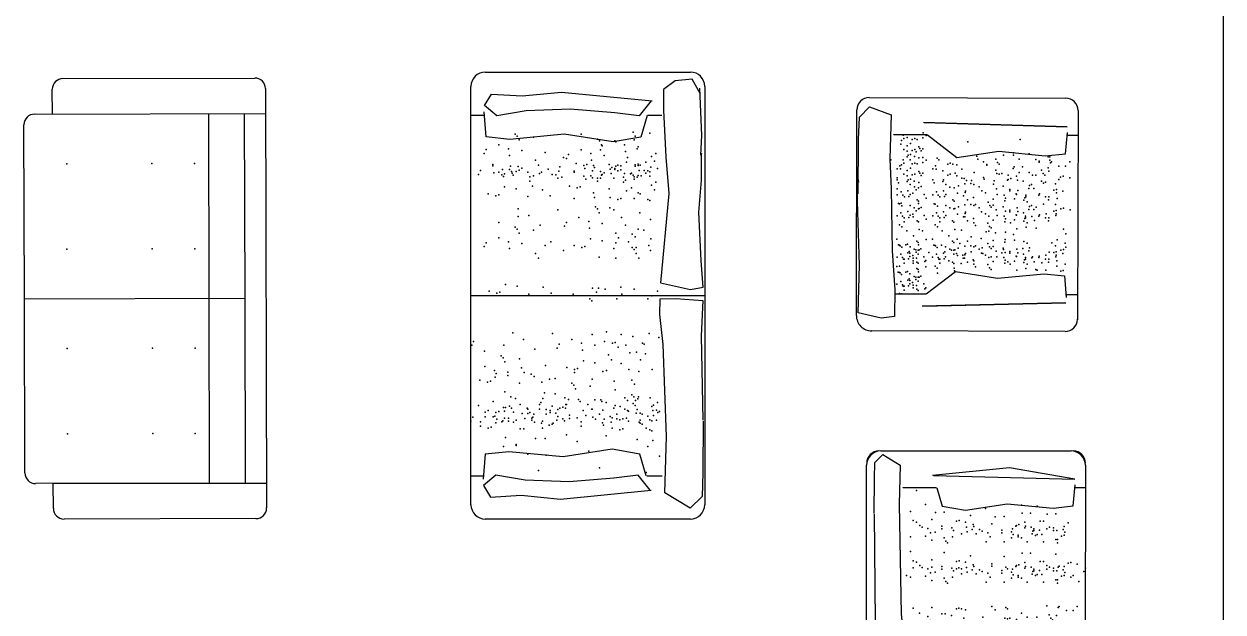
# Model space of a CAD drawing. Extents: x -42728 to 99010, y -18674 to 47645.
# Drawn here: x -660 to 3559, y 8653 to 10722 of the extents above; entities that cross this region are included whole.
import ezdxf

# ---------------------------------------------------------------- set-up
doc = ezdxf.new("R2010")
doc.units = 0
doc.header["$LTSCALE"] = 100
doc.header["$MEASUREMENT"] = 0
doc.layers.get('0').update_dxf_attribs({"linetype": 'CONTINUOUS'})

# ---------------------------------------------------------------- blocks, each defined once
blk = doc.blocks.new('A$C113432E7')
for p, q in [((51, 1572.5), (772.8, 1572.5)), ((0.6, 50.4), (0.6, 1522.1)), ((719.1, 1541.9), (678.6, 1511.2)), ((779.4, 1548.1), (719.1, 1541.9)), ((807, 1497.2), (779.4, 1548.1)), ((823.2, 1522.1), (823.2, 50.4)), ((678.6, 1511.2), (677.7, 1439)), ((812.8, 1349.8), (805.9, 1515.9)), ((677.7, 1439), (686.8, 1273.3)), ((0.6, 1421.3), (47.7, 1421.3)), ((622.3, 1421.3), (672, 1421.3)), ((809.7, 1280.8), (812.8, 1349.8)), ((686.8, 1273.3), (696.6, 1145.4)), ((811.5, 1287.1), (809.7, 1280.8)), ((812.1, 1192.2), (811.5, 1287.1)), ((802.6, 1080.1), (812.1, 1192.2)), ((696.6, 1145.4), (667.3, 830.7)), ((810.9, 909.1), (802.6, 1080.1)), ((817.3, 815.6), (810.9, 909.1)), ((667.3, 830.7), (772.7, 807.6)), ((772.7, 807.6), (817.3, 815.6)), ((0.6, 786.2), (823.2, 786.2)), ((51, 228.2), (43.7, 140.1)), ((134.4, 236.8), (51, 228.2)), ((325.6, 218.7), (134.4, 236.8)), ((498, 245.4), (325.6, 218.7)), ((594.5, 228.9), (498, 245.4)), ((617.4, 152.4), (594.5, 228.9)), ((44.2, 151.2), (0.6, 151.2)), ((88.6, 154.5), (44.9, 117.6)), ((191.9, 136.8), (88.6, 154.5)), ((345.7, 130.8), (191.9, 136.8)), ((502.9, 143.7), (345.7, 130.8)), ((588.9, 154.1), (502.9, 143.7)), ((631.4, 101.6), (588.9, 154.1)), ((672, 151.2), (619, 151.2)), ((672, 152.3), (672, 151.2)), ((44.9, 117.6), (69.9, 77.3)), ((315.8, 70.2), (634.9, 101.6)), ((69.9, 77.3), (177.1, 83.8)), ((177.1, 83.8), (315.8, 70.2)), ((772.8, 0), (51, 0))]:
    blk.add_line(p, q)
at = {"extrusion": (0, 0, -1)}
for p, q in [((48.4, 1455), (73.4, 1495.3)), ((73.4, 1495.3), (180.6, 1488.8)), ((180.6, 1488.8), (319.3, 1502.4)), ((319.3, 1502.4), (638.4, 1471)), ((92.1, 1418.1), (48.4, 1455)), ((195.4, 1435.8), (92.1, 1418.1)), ((349.2, 1441.8), (195.4, 1435.8)), ((506.4, 1428.8), (349.2, 1441.8)), ((634.9, 1471), (592.4, 1418.5)), ((54.5, 1344.4), (47.2, 1432.4)), ((592.4, 1418.5), (506.4, 1428.8)), ((620.9, 1420.2), (598, 1343.7)), ((329.1, 1353.9), (137.9, 1335.8)), ((501.5, 1327.2), (329.1, 1353.9)), ((137.9, 1335.8), (54.5, 1344.4)), ((598, 1343.7), (501.5, 1327.2)), ((665.2, 719.6), (666.8, 774.4)), ((666.8, 774.4), (721.5, 776.3)), ((721.5, 776.3), (816, 769.3)), ((816, 769.3), (811, 644.9)), ((677, 614.3), (665.2, 719.6)), ((811, 644.9), (816.4, 348)), ((688.2, 290.1), (677, 614.3)), ((817.5, 344.5), (816.7, 162.6)), ((682.4, 92.4), (688.2, 290.1)), ((816.7, 162.6), (813.5, 79.7)), ((772.3, 38.6), (682.4, 92.4)), ((813.5, 79.7), (772.3, 38.6))]:
    blk.add_line(p, q, dxfattribs=at)
for centre, start, end in [((51, 1522.1), 90, 180), ((772.8, 1522.1), 0, 90), ((51, 50.4), 180, 270), ((772.8, 50.4), 270, 0)]:
    blk.add_arc(centre, 50.4, start, end)
for p in [(156.4, 1354.1), (387.9, 1354.1), (571.7, 1360.8), (629.6, 1357.4), (98.5, 1316.7), (163.2, 1347.3), (170, 1333.7), (221.1, 1343.9), (445.7, 1337), (452.5, 1330.2), (459.4, 1316.6), (462.8, 1313.2), (507, 1330.2), (510.4, 1326.8), (541.1, 1316.6), (575.1, 1334.5), (578.5, 1347.2), (588.7, 1309.8), (47.5, 1286.1), (54.3, 1299.7), (132.6, 1303.1), (136, 1279.2), (180.2, 1296.2), (261.9, 1289.4), (326.6, 1272.4), (336.8, 1269), (343.6, 1282.6), (387.9, 1299.6), (421.9, 1286), (456, 1299.6), (469.6, 1279.2), (544.5, 1292.8), (551.3, 1272.3), (585.9, 1303), (636.4, 1275.7), (650.5, 1285.9), (33.9, 1226.2), (78.1, 1247.3), (78.1, 1243.2), (112.2, 1229.6), (136, 1230.2), (139.4, 1241.8), (142.8, 1223.4), (166.6, 1240.4), (170, 1227.5), (180.2, 1235), (227.9, 1262.2), (238.1, 1245.2), (272.1, 1231.5), (309.6, 1224.1), (313, 1239.8), (364.1, 1224.1), (370.9, 1251.3), (398.1, 1244.5), (401.5, 1232.9), (408.3, 1247.9), (425.3, 1262.2), (428.7, 1224.7), (432.1, 1244.5), (435.6, 1237), (486.6, 1247.2), (490, 1231.5), (496.8, 1237), (507, 1233.5), (507.1, 1233.6), (507.1, 1229.5), (510.4, 1241.1), (517.2, 1245.1), (517.2, 1224.7), (527.5, 1243.1), (527.5, 1228.1), (527.5, 1228.1), (547.9, 1255.3), (578.5, 1246.5), (578.5, 1241), (588.7, 1248.5), (588.7, 1244.4), (592.2, 1226.1), (596.1, 1245.1), (609.7, 1226.1), (616, 1255.3), (623.3, 1224.7), (633.5, 1237.6), (646.6, 1258.7), (656.8, 1233.6), (27.1, 1212.6), (81.5, 1218), (98.5, 1219.9), (108.8, 1211.1), (115.6, 1205.8), (119, 1214.6), (146.2, 1217.3), (149.6, 1209.8), (159.8, 1222.8), (200.7, 1220), (207.5, 1203.7), (207.5, 1188.7), (221.1, 1207.7), (241.5, 1215.9), (248.3, 1220), (285.8, 1212.5), (299.4, 1211.1), (306.2, 1198.9), (319.8, 1203), (364.1, 1220), (398.1, 1206.4), (404.9, 1195.5), (421.9, 1207), (428.8, 1200.2), (445.8, 1199.6), (445.8, 1188.7), (455.9, 1223.3), (456, 1198.9), (459.4, 1210.4), (462.8, 1212.5), (469.6, 1217.9), (493.4, 1215.9), (503.7, 1198.9), (537.7, 1202.9), (537.7, 1185.3), (541.1, 1215.9), (544.5, 1192.1), (561.5, 1214.5), (564.9, 1216.6), (564.9, 1216.5), (571.7, 1209.7), (575.1, 1203.6), (575.1, 1195.5), (585.9, 1202.3), (588.8, 1209.1), (599, 1207), (616, 1217.2), (629.6, 1221.3), (629.6, 1206.3), (650.6, 1185.2), (61.1, 1144.5), (98.6, 1141.1), (119, 1168.3), (159.9, 1161.5), (217.7, 1171.7), (251.8, 1158.1), (347.1, 1171.7), (374.3, 1164.9), (384.5, 1168.3), (432.2, 1147.8), (486.6, 1161.4), (547.9, 1154.6), (564.9, 1164.8), (588.8, 1147.8), (596.1, 1144.4), (636.4, 1175), (646.6, 1158), (88.4, 1137.7), (200.7, 1134.3), (279, 1137.6), (364.1, 1127.4), (435.6, 1130.8), (438.6, 1098.3), (490.1, 1130.8), (517.3, 1124), (527.5, 1127.4), (575.2, 1127.4), (623.4, 1124), (629.6, 1120.6), (166.3, 1091.5), (166.3, 1064.3), (203.7, 1067.7), (305.8, 1088.1), (380.7, 1060.8), (445.4, 1091.5), (452.2, 1077.8), (489.7, 1094.9), (503.3, 1088), (530.5, 1060.8), (595.2, 1077.8), (98.2, 1043.9), (156.1, 1026.8), (162.9, 1020), (220.8, 1016.6), (244.6, 1033.6), (329.7, 1030.2), (336.5, 1043.8), (414.8, 1047.2), (418.2, 1023.4), (462.4, 1040.4), (544.1, 1033.6), (588.9, 1019.9), (608.8, 1016.5), (632.6, 1054), (54, 972.4), (98.2, 989.4), (132.3, 975.8), (169.7, 1006.4), (282, 975.7), (421.6, 985.9), (462.5, 979.1), (510.1, 1006.3), (510.1, 972.3), (520.3, 989.3), (554.4, 975.7), (568, 1002.9), (578.2, 992.7), (633.6, 985.7), (47.2, 958.8), (135.7, 951.9), (179.9, 969), (227.6, 934.9), (261.6, 962.1), (326.3, 945.1), (363.7, 962.1), (391, 955.3), (401.2, 958.7), (503.3, 951.9), (568, 955.3), (574.8, 948.5), (581.6, 955.3), (581.6, 934.8), (626.4, 962.1), (632.7, 945), (237.8, 917.9), (452.2, 921.3), (510.1, 917.8), (591.8, 917.8), (64.6, 802), (122.4, 825.8), (163.3, 819), (255.2, 815.6), (428.8, 812.1), (449.2, 812.1), (473.1, 808.7), (527.5, 815.5), (575.2, 808.7), (656.9, 801.9), (91.8, 795.2), (102, 798.6), (204.2, 791.8), (282.4, 795.2), (360.7, 791.7), (418.6, 774.7), (425.4, 767.9), (442.4, 798.5), (513.9, 774.7), (531, 791.7), (622.9, 774.7), (637, 784.9), (147.6, 655.8), (287.1, 652.4), (426.7, 649), (477.8, 659.2), (528.8, 648.9), (569.7, 642.1), (627.5, 652.3), (661.6, 638.7), (3.3, 611.4), (10.1, 625), (48.8, 591.2), (116.9, 611.6), (185, 632), (225.9, 597.9), (304.2, 601.3), (311, 614.9), (355.2, 632), (389.3, 618.3), (392.7, 594.5), (436.9, 611.5), (471, 625.1), (498.2, 618.3), (508.4, 621.7), (518.6, 604.7), (545.8, 611.5), (604.3, 618.3), (610.5, 614.9), (106.7, 574.1), (113.5, 567.3), (120.3, 553.7), (171.4, 563.9), (396.1, 557.1), (436.9, 550.2), (484.6, 577.5), (494.8, 560.4), (559.5, 584.3), (583.3, 587.7), (596.9, 560.4), (614.5, 580.8), (48.9, 536.7), (82.9, 523.1), (89.7, 512.2), (130.6, 516.3), (178.2, 532.6), (188.4, 515.6), (212.3, 509.4), (263.3, 540.1), (338.2, 533.2), (365.4, 526.4), (365.5, 515.6), (375.7, 529.8), (464.2, 518.9), (477.8, 523), (528.8, 546.8), (556.1, 526.4), (590.7, 518.9), (637.8, 526.4), (31.9, 488.4), (59.1, 481.6), (69.3, 485), (86.3, 499.2), (130.6, 505.4), (171.4, 478.1), (222.5, 502), (249.7, 481.5), (276.9, 492.4), (297.4, 495.1), (355.3, 478.1), (362.1, 471.3), (419.9, 467.9), (426.7, 492.4), (505, 484.9), (566.3, 488.9), (576.5, 474.7), (120.4, 447.5), (140.8, 429.8), (157.8, 423.7), (253.1, 423.7), (259.9, 444.1), (297.4, 440.7), (331.4, 427.1), (368.9, 457.7), (508.4, 454.3), (542.5, 427), (566.3, 437.2), (573.1, 430.4), (587.3, 422.9), (590.2, 429.7), (631, 427), (27.2, 399.4), (61.3, 381.7), (78.3, 413.9), (115.7, 392.6), (119.1, 379.9), (122.5, 392.6), (136.1, 396.9), (143, 390.1), (173.6, 402.8), (198.7, 389.6), (200.8, 386.7), (241.7, 402.8), (241.7, 386.7), (246.3, 410), (265.5, 385.7), (279.1, 381.7), (285.9, 396.9), (306.4, 385.7), (313.2, 390.1), (323.4, 393.5), (333.6, 390), (334.8, 403.2), (337, 402.7), (343.8, 420.7), (379.1, 420.2), (384.6, 413.9), (394.9, 381.6), (411.9, 402.7), (425.5, 386.6), (426.8, 386.2), (437, 419.6), (457.4, 419.6), (460.8, 413.4), (464.2, 382.8), (476.6, 410.4), (503.8, 390), (508.5, 399.8), (525.5, 396.4), (542.5, 386.2), (551.4, 417.2), (551.5, 381.6), (554.9, 379.8), (571.9, 406.1), (578.7, 399.3), (579.9, 416.8), (585.5, 385.7), (585.5, 385.7), (636.6, 395.9), (640.5, 382.2), (643.4, 400.2), (653.6, 383.2), (657.5, 410.4), (0, 344.9), (6.8, 358.5), (34, 342.4), (51, 359.5), (51.1, 375.6), (78.3, 359.5), (85.1, 361.9), (88.5, 374.9), (88.5, 338.1), (91.9, 351.1), (98.7, 378.3), (108.9, 342.4), (112.3, 345.8), (119.1, 355.1), (132.8, 355.1), (132.8, 344.2), (149.8, 376.5), (149.8, 340.8), (160, 348.3), (180.4, 371.5), (190.6, 354.4), (200.8, 371.5), (207.6, 375.5), (214.5, 355.1), (214.5, 348.3), (217.9, 358.5), (221.3, 368.7), (224.7, 340.8), (251.9, 344.9), (265.5, 369.6), (279.1, 374.9), (299.6, 372.1), (303, 348.3), (306.4, 361.2), (323.4, 352.6), (330.2, 345.8), (347.2, 365.3), (347.2, 354.4), (374.4, 356), (388.1, 342.4), (405.1, 364.6), (428.9, 358.5), (439.1, 351), (452.7, 368.7), (463, 338), (469.8, 351.7), (490.2, 361.2), (493.6, 341.4), (497, 356), (514, 368.7), (514, 352.6), (514, 352.6), (524.2, 349.2), (534.4, 352.6), (548.1, 355), (554.9, 344.2), (582.1, 373), (592.9, 341.4), (595.7, 373), (595.7, 348.2), (603.1, 369.6), (623, 361.8), (630.3, 349.1), (636.6, 345.7), (643.4, 364.6), (653.6, 347.6), (657.6, 374.8), (663.8, 378.2), (34.1, 327.2), (61.3, 320.4), (71.5, 323.8), (173.6, 317), (187.2, 317), (248.5, 337.4), (251.9, 320.4), (275.7, 330.6), (286, 334), (289.4, 337.4), (337, 296.5), (388.1, 327.2), (466.4, 330.6), (497, 320.3), (524.3, 313.5), (534.5, 316.9), (595.7, 337.4), (603.1, 333.9), (616.7, 320.3), (630.3, 313.5), (636.6, 310.1), (115.7, 255), (122.6, 286.4), (160, 262.5), (160, 258.4), (228.1, 283), (262.1, 282.9), (374.5, 272.7), (476.6, 293.1), (585.5, 279.5), (623, 255.6), (640.6, 276.1), (200.9, 228.5), (265.6, 225.1), (415.3, 238.7), (663.8, 221.6), (238.3, 170.6), (452.8, 180.8), (616.7, 163.7)]:
    blk.add_point(p)
blk = doc.blocks.new('A$C644644E4')
for p, q in [((137.1, 1550, 593.4), (812.1, 1551.7, 593.4)), ((99.9, 1424.9, 593.4), (99.7, 1512.4, 593.4)), ((849.7, 1514.3, 593.4), (853.4, 39.3, 593.4)), ((37.4, 1424.7, 593.4), (849.9, 1426.8, 593.4)), ((651.6, 776.3, 593.4), (649.9, 1426.3, 593.4)), ((774.9, 1426.6, 593.4), (776.6, 776.6, 593.4)), ((1.6, 774.6, 593.4), (0, 1387.1, 593.4)), ((1.6, 774.6, 593.4), (776.6, 776.6, 593.4)), ((3.1, 162.1, 593.4), (1.6, 774.6, 593.4)), ((653.2, 126.3, 593.4), (651.6, 776.3, 593.4)), ((776.6, 776.6, 593.4), (778.2, 126.6, 593.4)), ((853.2, 126.8, 593.4), (40.7, 124.7, 593.4)), ((103.2, 124.9, 593.4), (853.2, 126.8, 593.4)), ((853.2, 126.8, 593.4), (853.4, 39.3, 593.4)), ((103.4, 37.4, 593.4), (103.2, 124.9, 593.4)), ((816, 1.7, 593.4), (141, 0, 593.4))]:
    blk.add_line(p, q)
for centre, start, end in [((137.2, 1512.5, 593.4), 90.146, 180.146), ((812.2, 1514.2, 593.4), 0.146, 90.146), ((37.5, 1387.2, 593.4), 90.146, 180.146), ((40.6, 162.2, 593.4), 180.146, 270.146), ((140.9, 37.5, 593.4), 180.146, 270.146), ((815.9, 39.2, 593.4), 270.146, 0.146)]:
    blk.add_arc(centre, 37.5, start, end)
for p in [(150.3, 1250, 593.4), (450.3, 1250.8, 593.4), (600.3, 1251.2, 593.4), (151.1, 950, 593.4), (451.1, 950.8, 593.4), (601.1, 951.2, 593.4), (152, 600, 593.4), (452, 600.8, 593.4), (602, 601.2, 593.4), (152.8, 300, 593.4), (452.8, 300.8, 593.4), (602.8, 301.2, 593.4)]:
    blk.add_point(p)
blk = doc.blocks.new('A$C09563A03')
for p, q in [((30.1, 1977.7), (58.1, 2005.6)), ((50.8, 2018.4), (720.3, 2018.4)), ((58.1, 2005.6), (119.2, 1969.1)), ((0, 50), (0.8, 1968.4)), ((28, 1921.5), (30.1, 1977.7)), ((119.2, 1969.1), (115.2, 1831.6)), ((770.3, 1968.4), (769.5, 50)), ((27.4, 1798), (28, 1921.5)), ((129.5, 1890.2), (246.2, 1890.2)), ((129.5, 1889.2), (129.5, 1890.2)), ((733.8, 1890.1), (770.8, 1890.1)), ((115.2, 1831.6), (122.5, 1444.2)), ((31.6, 1417.9), (28.2, 1795.7)), ((122.5, 1444.2), (130.5, 1365.7)), ((28.2, 1331.9), (31.6, 1417.9)), ((27.4, 1338.8), (55.3, 1366.7)), ((55.3, 1366.7), (116.4, 1330.2)), ((130.5, 1365.7), (92.3, 1327.2)), ((26.2, 1309.2), (0.4, 1309.2)), ((25.2, 1282.6), (27.4, 1338.8)), ((92.3, 1327.2), (28.2, 1331.9)), ((116.4, 1330.2), (112.4, 1192.8)), ((769.9, 1309.2), (115.8, 1309.2)), ((24.7, 1159.2), (25.2, 1282.6)), ((112.4, 1192.8), (119.7, 805.4)), ((28.8, 779), (25.4, 1156.8)), ((119.7, 805.4), (127.7, 726.8)), ((25.4, 693), (28.8, 779)), ((24.5, 695.1), (52.5, 723.1)), ((52.5, 723.1), (113.6, 686.6)), ((127.7, 726.8), (89.5, 688.3)), ((26, 709.2), (0.4, 709.2)), ((22.4, 638.9), (24.5, 695.1)), ((89.5, 688.3), (25.4, 693)), ((113.6, 686.6), (109.6, 549.1)), ((769.9, 709.2), (110.3, 709.2)), ((21.8, 515.5), (22.4, 638.9)), ((109.6, 549.1), (116.9, 161.7)), ((26, 135.4), (22.6, 513.1)), ((242.8, 129.2), (262.2, 194)), ((262.2, 194), (344.1, 208.1)), ((344.1, 208.1), (490.4, 185.4)), ((490.4, 185.4), (652.6, 200.8)), ((652.6, 200.8), (723.3, 193.4)), ((723.3, 193.4), (729.4, 118.8)), ((22.6, 49.4), (26, 135.4)), ((116.9, 161.7), (124.9, 83.2)), ((241.6, 128.3), (127.8, 128.3)), ((769, 128.2), (729.1, 128.2)), ((498.7, 59.4), (228, 86.1)), ((231, 86.1), (728.5, 99.6)), ((728.5, 99.6), (498.7, 59.4)), ((86.7, 44.7), (22.6, 49.4)), ((124.9, 83.2), (86.7, 44.7)), ((719.5, 0), (50, 0))]:
    blk.add_line(p, q)
at = {"extrusion": (0, 0, -1)}
for p, q in [((503.4, 1958.9), (232.7, 1932.2)), ((733.2, 1918.7), (503.4, 1958.9)), ((235.7, 1932.2), (733.2, 1918.7)), ((728, 1824.9), (734.2, 1899.5)), ((247.5, 1889.1), (267, 1824.3)), ((267, 1824.3), (348.8, 1810.3)), ((348.8, 1810.3), (495.1, 1832.9)), ((495.1, 1832.9), (657.3, 1817.5)), ((657.3, 1817.5), (728, 1824.9))]:
    blk.add_line(p, q, dxfattribs=at)
for centre, radius, start, end in [((50.8, 1968.4), 50, 89.9992, 179.9766), ((44, 1975.7), 42.8, 89.9992, 179.9992), ((720.3, 1968.4), 50, 359.9766, 89.9992), ((728, 1975.6), 42.8, 359.9992, 89.9992), ((50, 50), 50, 179.9766, 269.9992), ((719.5, 50), 50, 269.9992, 359.9766)]:
    blk.add_arc(centre, radius, start, end)
for p in [(176.4, 1879.5), (208.2, 1830.4), (419, 1816), (546, 1827.5), (600.9, 1824.6), (155.7, 1805.9), (164.4, 1774.1), (230.8, 1777), (242.8, 1801.6), (274.1, 1803), (326, 1774.1), (366.5, 1791.4), (453.6, 1787.1), (484.9, 1788.5), (548.4, 1800), (577.3, 1800), (635.5, 1795.7), (666.8, 1797.1), (175.9, 1768.3), (187.5, 1756.8), (196.1, 1750.4), (216.3, 1745.2), (225, 1730.8), (242.3, 1733.1), (265.4, 1753.9), (265.4, 1744.7), (300.1, 1748.1), (305.9, 1738.9), (317.4, 1771.2), (349.2, 1768.3), (352, 1750.4), (354.9, 1733.6), (372.3, 1741.7), (375.1, 1759.6), (378, 1753.3), (398.2, 1742.3), (406.9, 1736), (427.1, 1730.7), (441.5, 1762.5), (476.2, 1739.4), (476.2, 1730.2), (510.9, 1733.6), (513.7, 1744.6), (525.3, 1753.8), (528.2, 1756.7), (536.8, 1759.6), (557, 1768.3), (557.1, 1747.5), (559.9, 1753.8), (580.1, 1750.9), (585.9, 1735.9), (588.8, 1744.6), (588.8, 1738.8), (609, 1739.4), (611.9, 1771.1), (623.5, 1771.1), (635, 1744.6), (643.7, 1750.9), (658.1, 1748), (658.1, 1738.8), (669.7, 1738.8), (692.8, 1742.2), (695.7, 1753.2), (698.5, 1733), (710.1, 1765.3), (155.7, 1715.8), (207.7, 1719.2), (230.8, 1704.2), (274.1, 1712.9), (274.1, 1712.9), (279.9, 1701.3), (285.6, 1695.6), (303, 1716.3), (334.7, 1727.3), (386.7, 1727.3), (421.4, 1698.4), (435.8, 1716.3), (484.9, 1698.4), (510.9, 1712.8), (516.6, 1724.4), (534, 1722.1), (534, 1716.3), (545.5, 1712.8), (565.7, 1698.4), (583, 1727.3), (594.6, 1721.5), (600.4, 1724.9), (617.7, 1724.9), (623.5, 1698.4), (666.8, 1707), (672.6, 1707), (672.6, 1695.5), (687, 1719.1), (695.7, 1722), (155.7, 1664.3), (274.1, 1661.3), (366.5, 1649.8), (484.9, 1646.9), (548.4, 1658.4), (577.3, 1658.4), (666.8, 1655.5), (164, 1607.1), (164.4, 1632.5), (175.9, 1626.7), (187.5, 1615.2), (196.1, 1608.8), (216.3, 1603.6), (230.5, 1610), (230.8, 1635.4), (265.4, 1612.3), (265.4, 1603), (300.1, 1606.5), (317.1, 1604.2), (317.4, 1629.6), (325.7, 1607.1), (326, 1632.5), (334.4, 1604.2), (334.4, 1604.2), (349.2, 1626.7), (352, 1608.8), (375.1, 1618), (378, 1611.7), (441.2, 1612.8), (441.5, 1620.9), (490.3, 1609.9), (496.1, 1604.1), (513.7, 1603), (525.3, 1612.2), (528.2, 1615.1), (536.8, 1618), (557, 1626.6), (557.1, 1605.9), (559.9, 1612.2), (580.1, 1609.3), (588.8, 1603), (611.9, 1629.5), (623.5, 1629.5), (634.7, 1615.7), (635, 1603), (643.7, 1609.3), (658.1, 1606.4), (675.1, 1609.9), (678, 1612.8), (695.7, 1611.6), (710.1, 1623.7), (718.7, 1626.6), (741.8, 1620.8), (770.7, 1605.8), (141.3, 1580.5), (155.7, 1574.2), (207.7, 1577.6), (225, 1589.2), (230.8, 1562.6), (242.3, 1591.5), (274.1, 1571.3), (274.1, 1571.3), (303, 1574.7), (305.9, 1597.3), (334.7, 1585.7), (354.9, 1592), (372.3, 1600.1), (386.7, 1585.7), (398.2, 1600.7), (406.9, 1594.3), (427.1, 1589.1), (435.8, 1574.7), (476.2, 1597.8), (476.2, 1588.6), (510.9, 1592), (510.9, 1571.2), (516.6, 1582.8), (534, 1580.4), (534, 1574.7), (545.5, 1571.2), (583, 1585.6), (585.9, 1594.3), (588.8, 1597.2), (594.6, 1579.9), (600.4, 1583.3), (609, 1597.8), (617.7, 1583.3), (658.1, 1597.2), (666.8, 1565.4), (669.7, 1597.2), (672.6, 1565.4), (687, 1577.5), (692.8, 1600.6), (695.7, 1580.4), (698.5, 1591.4), (718.8, 1574.6), (727.4, 1579.8), (765, 1594.3), (279.9, 1559.7), (285.6, 1553.9), (421.4, 1556.8), (484.9, 1556.8), (565.7, 1556.8), (623.5, 1556.8), (672.6, 1553.9), (747.6, 1559.6), (164, 1465.5), (187.1, 1448.1), (216, 1436.6), (230.5, 1468.3), (265.1, 1445.2), (276.7, 1445.2), (299.8, 1439.5), (317.1, 1462.6), (325.7, 1465.4), (334.4, 1462.5), (334.4, 1462.5), (348.8, 1459.7), (441.2, 1471.2), (452.8, 1459.6), (490.3, 1468.3), (496.1, 1462.5), (545.2, 1448.1), (634.7, 1474), (643.4, 1442.3), (669.3, 1439.4), (675.1, 1468.3), (678, 1471.1), (704, 1456.7), (727.1, 1456.7), (741.5, 1471.1), (140.9, 1413.5), (200.5, 1402.9), (224.7, 1422.1), (269.8, 1397.1), (302.6, 1407.7), (343.1, 1430.8), (366.2, 1413.5), (376.6, 1394.2), (382.4, 1405.7), (399.7, 1405.7), (409.5, 1433.7), (444.1, 1410.6), (478.8, 1404.8), (487.4, 1430.8), (496.1, 1427.9), (504.8, 1430.8), (527.9, 1425), (565.4, 1433.6), (600, 1433.6), (649.1, 1430.7), (651, 1397), (654.9, 1424.9), (704, 1410.5), (235.2, 1356.7), (278.5, 1365.3), (284.3, 1353.8), (310.2, 1391.3), (310.2, 1356.7), (324.7, 1382.6), (339.1, 1379.7), (379.5, 1368.2), (408.4, 1391.3), (448.8, 1362.4), (486.4, 1376.8), (489.3, 1356.6), (555.7, 1359.5), (561.4, 1371), (601.9, 1388.4), (636.5, 1359.5), (281.4, 1316.2), (290, 1348), (339.1, 1333.6), (414.2, 1322), (457.5, 1330.6), (463.3, 1319.1), (469.1, 1313.3), (518.1, 1345.1), (549.9, 1342.2), (558.6, 1310.4), (625, 1313.3), (668.3, 1339.3), (720.3, 1310.4), (197.6, 1278.7), (342, 1307.6), (376.7, 1278.7), (460.4, 1281.6), (518.1, 1298.9), (581.7, 1293.1), (610.6, 1281.5), (619.2, 1267.1), (659.6, 1290.2), (694.3, 1284.4), (711.6, 1307.5), (743.4, 1304.6), (229.4, 1229.6), (290, 1261.4), (298.7, 1229.6), (365.1, 1232.5), (408.4, 1258.5), (451.8, 1226.7), (460.4, 1229.6), (483.5, 1223.8), (535.5, 1258.4), (590.3, 1244), (659.6, 1238.2), (697.2, 1252.6), (700.1, 1232.4), (177.5, 1183.4), (264.1, 1200.7), (321.8, 1212.3), (350.7, 1200.7), (359.4, 1186.3), (399.8, 1209.4), (434.4, 1203.6), (547, 1218), (625, 1197.8), (668.3, 1206.4), (674.1, 1194.9), (679.9, 1189.1), (728.9, 1220.9), (186.1, 1151.7), (252.5, 1154.5), (275.6, 1177.6), (295.8, 1180.5), (307.4, 1157.4), (330.5, 1163.2), (339.2, 1148.8), (347.8, 1151.6), (370.9, 1145.9), (399.8, 1157.4), (437.3, 1171.8), (440.2, 1151.6), (469.1, 1140.1), (506.6, 1154.5), (512.4, 1166), (578.8, 1168.9), (613.5, 1140), (671.2, 1157.4), (729, 1174.7), (761.8, 1146), (767.6, 1157.5), (209.2, 1134.3), (238.1, 1122.8), (287.2, 1131.4), (321.8, 1125.7), (365.1, 1117), (408.5, 1125.6), (526.8, 1122.7), (645.2, 1119.8), (242.1, 1019), (334.5, 1019), (409.5, 1024.8), (415.3, 1019), (158.3, 1010.4), (213.2, 995.9), (282.5, 990.1), (320, 1004.6), (322.9, 984.4), (369.1, 990.1), (389.3, 987.2), (395.1, 998.8), (406.7, 987.2), (464.4, 1004.5), (530.8, 1001.6), (553.9, 984.3), (597.2, 1004.5), (631.9, 981.4), (666.5, 975.6), (683.8, 998.7), (692.5, 1001.6), (715.6, 995.8), (268.4, 897.6), (337.7, 897.6), (386.8, 894.7), (568.7, 897.5), (167.3, 860.1), (233.7, 874.5), (277.1, 883.2), (277.1, 865.8), (282.8, 871.6), (288.6, 865.8), (300.2, 848.5), (337.7, 851.4), (343.5, 868.7), (378.1, 845.6), (430.1, 862.9), (438.8, 865.8), (461.9, 860), (493.6, 874.5), (531.2, 848.5), (548.5, 860), (577.4, 883.1), (617.8, 854.2), (655.3, 868.6), (658.2, 848.4), (724.6, 851.3), (730.4, 862.9), (161.2, 840), (199.1, 811), (254, 813.9), (280, 834.1), (288.6, 825.4), (329, 836.9), (337.7, 822.5), (412.8, 839.8), (415.7, 808.1), (490.7, 802.3), (583.1, 813.8), (626.4, 822.5), (632.2, 810.9), (638, 805.1), (687.1, 836.9), (233.8, 782.1), (265.5, 761.9), (308.8, 799.4), (320.4, 776.3), (378.1, 793.6), (386.8, 761.9), (418.6, 787.8), (447.4, 776.3), (485, 790.7), (562.9, 799.4), (597.6, 770.5), (629.3, 773.4), (687.1, 790.7), (169.9, 722.8), (236.3, 725.6), (282.5, 719.8), (322.9, 719.8), (331.6, 722.7), (343.5, 753.2), (355, 747.4), (392.6, 750.3), (398.4, 744.5), (461.5, 719.8), (511, 753.2), (629.3, 750.3), (193, 705.4), (221.9, 693.9), (230.6, 679.4), (271, 702.5), (291.2, 688.1), (305.6, 696.7), (354.7, 716.9), (357.6, 691), (400.9, 716.9), (403.8, 702.5), (444.2, 685.2), (452.9, 688), (476, 682.3), (533.7, 711.1), (556.8, 693.8), (585.7, 682.2), (600.1, 714), (634.8, 690.9), (669.4, 685.1), (686.8, 708.2), (695.4, 711.1), (718.5, 705.3), (146.8, 670.8), (181.5, 636.1), (201.7, 656.3), (268.1, 636.1), (271, 650.5), (282.5, 662.1), (308.5, 665), (311.4, 644.8), (314.3, 670.8), (340.3, 633.2), (343.2, 659.2), (351.8, 644.8), (377.8, 647.6), (383.6, 659.2), (392.3, 667.8), (426.9, 662.1), (510.6, 659.2), (528, 647.6), (565.5, 644.7), (594.4, 667.8), (634.8, 638.9), (672.3, 653.4), (675.2, 633.1), (741.6, 636), (747.4, 647.6), (236.3, 610.1), (279.7, 618.8), (285.4, 607.2), (291.2, 601.5), (314.3, 613), (323, 621.7), (392.3, 615.9), (429.8, 630.3), (432.7, 610.1), (461.6, 598.5), (499.1, 613), (504.9, 624.5), (559.7, 598.5), (600.2, 598.5), (643.5, 607.2), (649.2, 595.6), (704.1, 621.6), (169.9, 551.8), (213.2, 587), (236.4, 554.7), (247.9, 558.2), (262.3, 566.8), (282.5, 569.7), (294.1, 560.5), (323, 548.9), (323, 548.9), (331.6, 551.8), (340.3, 587), (349, 584.1), (357.6, 575.5), (372.1, 557.6), (380.7, 563.9), (400.9, 584.1), (406.7, 572.6), (406.7, 551.8), (412.5, 566.8), (461.6, 552.3), (507.8, 552.3), (516.4, 563.3), (582.8, 566.2), (594.4, 569.6), (626.2, 549.4), (646.4, 558.1), (655, 589.8), (669.5, 560.4), (678.1, 563.3), (701.2, 557.5), (704.1, 575.4), (161.3, 540.8), (193, 534.5), (221.9, 522.9), (230.6, 508.5), (247.9, 525.8), (271, 535.1), (271, 531.6), (279.7, 537.9), (302.8, 511.4), (305.7, 525.8), (331.6, 534.5), (337.4, 537.9), (354.7, 546), (403.8, 535), (409.6, 520), (424, 532.1), (432.7, 535), (455.8, 529.2), (484.7, 514.2), (493.3, 511.3), (539.5, 546), (568.4, 534.4), (577.1, 520), (617.5, 543.1), (652.2, 537.3), (146.9, 499.9), (201.7, 485.4), (271, 479.6), (308.6, 494.1), (311.4, 473.8), (372.1, 505.6), (377.9, 476.7), (380.7, 473.8), (383.6, 488.3), (412.5, 499.8), (441.4, 488.3), (478.9, 502.7), (548.2, 496.9), (617.5, 491.1), (655, 505.5), (657.9, 485.3), (686.8, 473.8), (724.3, 488.2), (730.1, 499.8), (155.7, 434.6), (274.1, 431.7), (548.4, 428.7), (577.3, 428.7), (666.8, 425.8), (366.5, 420.1), (484.9, 417.2), (582, 253.7), (164, 235.8), (230.5, 238.7), (235.5, 242.3), (278.8, 250.9), (284.6, 239.4), (290.4, 233.6), (317.1, 232.9), (325.7, 235.8), (334.4, 232.9), (334.4, 232.9), (339.5, 219.1), (382.8, 227.8), (440.5, 245.1), (441.2, 241.5), (490.3, 238.6), (496.1, 232.8), (628.2, 213.3), (631.1, 250.8), (634.7, 244.4), (636.9, 245.1), (675.1, 238.6), (678, 241.5), (686, 230.6), (281.7, 201.8)]:
    blk.add_point(p)
blk = doc.blocks.new('A$C163A43CA')
for p, q in [((45.6, 823), (736.8, 820.9)), ((0, 56.3), (2.2, 780)), ((10.5, 754.6), (45.9, 791)), ((45.9, 791), (122.9, 762.6)), ((122.9, 762.6), (117.5, 607.7)), ((779.8, 777.6), (777.6, 41.2)), ((7.5, 675.5), (10.5, 754.6)), ((741.7, 720.1), (236, 735.3)), ((239, 735.3), (741.7, 720.1)), ((6.2, 484.7), (7.5, 675.5)), ((131.6, 693.2), (249.5, 692.8)), ((131.6, 692.2), (131.6, 693.2)), ((742.2, 691.3), (779.6, 691.2)), ((117.5, 607.7), (122.9, 501.7)), ((4.3, 458.7), (2.6, 553.3)), ((2.6, 553.3), (7.3, 524.9)), ((122.9, 501.7), (126, 283.4)), ((11, 234), (4.3, 458.7)), ((126, 283.4), (135.7, 146.2)), ((6.2, 66.1), (11, 234)), ((246.1, 132), (348.7, 211.4)), ((348.7, 211.4), (496.4, 188.1)), ((496.4, 188.1), (660.4, 203.1)), ((660.4, 203.1), (731.8, 195.5)), ((731.8, 195.5), (737.8, 120)), ((135.7, 146.2), (134.1, 53)), ((244.9, 131.1), (136.8, 131.5)), ((777.8, 129.5), (737.4, 129.6)), ((87.1, 46.4), (6.2, 66.1)), ((134.1, 53), (87.1, 46.4)), ((734.2, 0), (53.8, 2.1))]:
    blk.add_line(p, q)
at = {"extrusion": (0, 0, -1)}
for p, q in [((250.8, 691.8), (352.9, 611.7)), ((736.2, 625.3), (742.6, 700.7)), ((352.9, 611.7), (500.8, 634.2)), ((500.8, 634.2), (664.6, 618.1)), ((664.6, 618.1), (736.2, 625.3)), ((736.8, 100.7), (231, 88.6)), ((234, 88.6), (736.8, 100.7))]:
    blk.add_line(p, q, dxfattribs=at)
for centre, radius, start, end in [((45.4, 779.8), 43.2, 89.8226, 179.8226), ((736.6, 777.7), 43.2, 359.8226, 89.8226), ((54, 56.1), 54, 179.8226, 269.8226), ((734.4, 43.2), 43.2, 269.8226, 359.8226)]:
    blk.add_arc(centre, radius, start, end)
for p in [(164.7, 690.7), (167.3, 679), (178.9, 682.3), (196.8, 676), (205.6, 678.9), (214.3, 675.9), (214.3, 675.9), (234.4, 681.7), (234.5, 699.2), (246.1, 689.8), (575.7, 675.1), (155.9, 658.6), (158.5, 672.6), (167.1, 640.5), (178.8, 634.6), (179.2, 652.7), (190.6, 661.5), (196.6, 637.4), (205.4, 640.3), (219.7, 649.7), (223, 643.8), (228.4, 635.1), (234.3, 643.2), (391.9, 667), (120.7, 603.7), (164.5, 604.2), (167, 592.5), (179.1, 614.1), (182, 620.6), (189.7, 604), (190.4, 622.9), (204, 615.7), (205.3, 592.4), (210.9, 632.6), (219.6, 611.1), (234.1, 595.2), (234.2, 612.7), (245.8, 603.3), (283.8, 609.6), (289.6, 603.8), (330.4, 592), (423.8, 617.3), (426.8, 606.3), (447.2, 597.4), (490.9, 606), (496.7, 594.4), (517.2, 620.5), (552.3, 628.5), (552.3, 620.4), (572.6, 605.8), (607.7, 625.4), (631, 605.6), (642.6, 596.1), (642.7, 599.7), (674.8, 614.2), (680.6, 614.2), (680.6, 602.5), (683.5, 593.7), (686.4, 596.6), (750.6, 596.4), (144, 572.1), (152.7, 583.1), (155.6, 572.1), (158.2, 586.1), (166.9, 553.9), (178.9, 566.2), (190.3, 574.9), (196.4, 550.9), (196.5, 589.5), (205.1, 553.8), (214, 589.4), (214, 589.4), (219.5, 563.2), (222.7, 557.3), (228.2, 548.5), (234, 556.6), (269.1, 571.8), (277.8, 582.8), (280.8, 571.7), (304.1, 565.8), (321.5, 550.5), (321.7, 589.1), (330.3, 553.4), (339.2, 589), (339.2, 589), (347.8, 556.9), (353.7, 586.1), (371.2, 570.8), (414.9, 559.6), (458.8, 588), (458.8, 585.7), (490.8, 567.5), (493.7, 556.4), (502.5, 553.5), (502.6, 588.5), (511.2, 556.4), (534.6, 550.5), (552.1, 573.7), (555, 578.9), (572.5, 559.1), (584.2, 578.8), (607.5, 559), (619.1, 549.5), (630.8, 549.5), (651.3, 567.6), (657.1, 555.9), (662.9, 550), (674.6, 575.6), (677.6, 564.6), (712.6, 582), (736, 581.9), (143.5, 540.1), (143.8, 533.6), (148.6, 523.5), (178.5, 548.1), (178.8, 527.6), (181.8, 534.1), (189.4, 517.5), (190.2, 536.4), (203.7, 529.2), (204, 508.7), (219.3, 524.6), (228, 510), (268.9, 533.2), (273.7, 523.1), (303.9, 527.2), (306.9, 533.7), (314.5, 517.1), (329.1, 508.3), (353.6, 547.5), (359.3, 512.5), (371.1, 539.3), (379.8, 538.6), (381.6, 519.8), (387.5, 531.5), (403.1, 521.1), (405, 531.4), (413.7, 516.8), (432.3, 509.3), (447, 541.3), (449.9, 536.1), (481.9, 517.9), (484.9, 530.2), (516.9, 511.9), (531.5, 532.3), (534.5, 535.2), (543.2, 538.1), (563.7, 546.8), (566.6, 532.2), (587, 529.2), (609.2, 513.2), (616.1, 517.4), (651.2, 529), (658.9, 521.8), (665.8, 526), (700.7, 520.1), (712.5, 535.3), (718.3, 543.4), (727.1, 546.3), (750.4, 540.4), (143.4, 501.5), (143.7, 481), (157.2, 491.3), (163, 479.7), (168.8, 473.8), (181.6, 495.5), (184.5, 475.1), (189.3, 482.5), (198.8, 486.7), (210.5, 498.4), (218.5, 505.7), (238.6, 482.4), (245.4, 469.1), (268.8, 480.7), (282.4, 491), (288.2, 479.3), (294, 473.4), (306.8, 495.1), (309.6, 474.7), (314.4, 482.1), (343.7, 505.3), (356.3, 486.2), (376.7, 477.4), (382.6, 489), (384.5, 493.5), (411.7, 471.4), (441, 494.7), (454.5, 487.5), (481.8, 465.4), (492.5, 501.9), (495.3, 481.5), (519.7, 479.8), (524.5, 469.7), (540.2, 500.2), (540.2, 494.4), (556.6, 466.7), (562.5, 484.2), (563.5, 482.6), (568.3, 495.9), (592.6, 470.8), (595.6, 479.6), (595.6, 473.7), (607.3, 502.9), (624.8, 502.8), (642.3, 479.4), (644.2, 483.9), (665.6, 473.5), (677.3, 473.5), (694.8, 496.8), (703.6, 499.7), (703.6, 488), (706.4, 467.5), (726.9, 493.7), (148.3, 449.8), (152.3, 448.9), (152.3, 448.9), (157.8, 451.8), (160, 441.7), (181.4, 421.9), (189.2, 443.9), (203.7, 435.1), (210.3, 424.7), (213.6, 463.3), (218.3, 432.1), (218.4, 459.1), (219.1, 450.9), (221.2, 432.8), (227.8, 436.3), (273.5, 449.4), (277.5, 448.5), (277.5, 448.5), (285.1, 441.3), (314.3, 443.5), (328.9, 434.7), (338.8, 462.9), (343.4, 431.7), (343.5, 458.7), (346.4, 432.4), (359.1, 438.8), (381.4, 446.2), (391.3, 462.7), (402.9, 447.4), (413.5, 443.1), (419.4, 446.7), (432, 435.7), (463.2, 455.4), (469, 443.7), (474.8, 437.8), (481.7, 444.2), (492.2, 428.3), (516.7, 438.3), (522.6, 459.4), (524.3, 423.1), (540, 426.6), (565.2, 434.6), (568.1, 422.2), (589.7, 462.1), (601.4, 456.2), (607.1, 429.2), (609, 439.6), (615.9, 443.8), (624.6, 429.2), (632.3, 437.3), (658.6, 448.2), (676.2, 463.4), (694.6, 423.1), (700.5, 446.4), (703.4, 426), (719.9, 431.2), (728.6, 434.1), (751.9, 428.1), (143.4, 407.4), (157, 417.7), (162.8, 406), (168.6, 400.2), (168.6, 386.3), (184.3, 401.4), (189.1, 408.8), (198.6, 413.1), (200.4, 403.7), (213.4, 389.7), (218.2, 385.4), (238.3, 408.7), (245.2, 395.4), (268.6, 407), (282.1, 417.3), (287.9, 405.6), (293.7, 399.8), (293.7, 385.9), (306.5, 421.5), (309.4, 401), (314.2, 408.5), (338.5, 389.3), (343.3, 385), (356.1, 412.6), (376.5, 403.7), (381.3, 403.1), (382.4, 415.4), (384.3, 419.9), (391.1, 389.1), (411.5, 397.8), (413.3, 382.6), (440.8, 421), (454.3, 413.8), (462.9, 381.7), (465.9, 405.7), (481.5, 391.7), (495.1, 407.9), (519.5, 406.2), (522.4, 385.8), (524.2, 396.1), (540, 420.7), (541.7, 382.1), (556.3, 393.1), (562.2, 410.6), (563.3, 409), (588.5, 417), (589.5, 388.5), (592.4, 397.2), (595.3, 400.1), (595.4, 405.9), (601.1, 382.6), (617.7, 405.2), (626.4, 390.6), (642, 405.8), (643.9, 410.3), (665.4, 399.9), (667.3, 413.8), (676, 389.8), (677, 399.8), (702.3, 407.9), (703.3, 414.3), (152.1, 375.3), (152.1, 375.3), (159.8, 368.1), (177.2, 354.1), (221, 359.1), (232.4, 354), (277.2, 374.9), (277.2, 374.9), (284.9, 367.7), (302.4, 353.8), (346.2, 358.8), (369.5, 356.5), (419.1, 373.1), (457, 350.3), (465.8, 353.2), (468.7, 370), (474.6, 364.2), (489.1, 347.3), (524.1, 349.4), (553.3, 341.3), (565, 361), (597.1, 367.4), (632.1, 363.7), (728.4, 360.4), (737.1, 343.6), (142.1, 325.1), (147.9, 304.4), (151.9, 303.5), (151.9, 303.5), (153.7, 301.7), (159.5, 296.3), (174.2, 304.5), (179.7, 307.5), (188.7, 298.4), (200.5, 336.6), (213.2, 317.9), (217.9, 313.6), (218.6, 305.5), (245, 323.6), (267.3, 324.7), (273, 304), (277, 303.1), (277, 303.1), (278.9, 301.3), (284.7, 295.9), (299.3, 304.2), (313.9, 298), (325.7, 336.2), (338.3, 317.5), (343.1, 313.2), (354.8, 324.4), (363.5, 309.8), (381, 300.7), (390.8, 317.3), (402.5, 302), (404.4, 333), (413.1, 297.7), (418.9, 301.3), (439.4, 327), (462.7, 309.9), (468.5, 298.2), (481.2, 298.8), (481.3, 319.9), (522.1, 314), (524, 324.3), (556.1, 321.3), (589.3, 316.7), (600.9, 310.8), (687.4, 311.6), (700.1, 301), (706, 322.1), (735.1, 310.3), (737, 296.9), (143, 262), (156.5, 272.3), (162.3, 260.6), (165.3, 255), (168.2, 254.7), (180.9, 276.4), (183.8, 256), (185.8, 281.2), (188.4, 275.3), (188.6, 263.4), (198.1, 267.6), (200, 258.3), (203.3, 289.6), (209.1, 286.9), (209.8, 279.3), (211.6, 257.8), (217.9, 286.7), (217.9, 272.3), (220.8, 287.3), (227.3, 290.9), (237.9, 263.3), (255.5, 278), (268.1, 261.6), (281.7, 271.9), (287.5, 260.2), (290.4, 254.6), (293.3, 254.3), (306.1, 276), (308.9, 255.6), (310.9, 280.8), (313.8, 263), (328.4, 289.2), (334.3, 286.5), (343, 286.3), (343, 271.9), (345.9, 287), (351.8, 274.8), (355.7, 267.1), (358.7, 293.4), (375.1, 268.9), (376.1, 258.3), (380.9, 257.7), (381.9, 270), (383.8, 274.5), (404.3, 280.5), (431.6, 290.2), (440.3, 275.6), (442.3, 294.9), (445.1, 274.5), (453.8, 268.4), (465.5, 260.3), (474.3, 292.4), (474.3, 262.7), (491.8, 282.9), (494.7, 262.4), (512.2, 277.2), (516.2, 292.9), (518.1, 288.9), (519, 260.8), (523.9, 277.6), (539.5, 281.1), (539.5, 275.3), (561.8, 265.1), (562.8, 263.5), (564.8, 289.2), (567.6, 276.8), (585.2, 291.6), (588.1, 271.6), (594.9, 260.5), (594.9, 254.7), (606.6, 283.8), (608.5, 294.2), (617.2, 259.8), (620.2, 262.3), (641.6, 260.4), (643.5, 264.9), (664.9, 254.4), (666.8, 268.4), (676.6, 254.4), (678.6, 279.6), (694.2, 277.7), (701.8, 262.4), (702.9, 280.6), (702.9, 268.9), (719.4, 285.7), (726.3, 274.7), (728.2, 288.6), (141.8, 229.3), (151.6, 229.8), (151.6, 229.8), (168.1, 240.8), (179.4, 211.7), (200.2, 240.8), (200.3, 249), (212.9, 222.1), (213, 244.2), (217.7, 240), (217.7, 217.9), (240.8, 246), (244.7, 250), (244.7, 227.9), (276.8, 229.5), (276.8, 229.5), (284.5, 222.3), (293.3, 240.4), (325.4, 248.6), (338.1, 243.8), (342.9, 239.6), (344, 222.7), (345.7, 213.3), (369.2, 239.7), (390.6, 243.7), (411.1, 252.4), (412.9, 237.1), (413, 248.4), (418.7, 227.7), (462.5, 236.3), (468.3, 224.6), (474.1, 218.7), (481.1, 246.3), (521.9, 240.3), (523.8, 250.7), (532.6, 245), (541.3, 236.7), (555.9, 247.6), (564.5, 215.5), (589, 243), (592, 251.8), (596.7, 221.9), (600.7, 237.1), (625.9, 245.2), (631.7, 218.2), (635.8, 215.9), (652.2, 241.7), (666.7, 215.9), (675.5, 244.3), (704.7, 230.3), (705.8, 248.5), (719.2, 212.1), (727.9, 215), (734.9, 236.7), (147.6, 208.7), (151.6, 207.7), (151.6, 207.7), (153.5, 206), (156.2, 176.5), (159.2, 200.6), (173.9, 208.8), (180.7, 180.7), (185.5, 185.4), (188.1, 179.6), (188.4, 202.7), (197.8, 171.9), (203, 193.9), (208.8, 191.2), (209.5, 183.5), (217.6, 190.9), (217.6, 176.6), (218.3, 209.8), (220.5, 191.6), (227.1, 195.2), (285.6, 205.3), (142.7, 166.2), (151.3, 134.1), (151.3, 134.1), (159.8, 132.7), (162, 164.8), (165, 159.2), (167.8, 145.1), (167.9, 159), (183.5, 160.3), (188.3, 167.7), (199.7, 162.5), (200, 153.3), (211.4, 162), (212.7, 148.5), (217.4, 144.2), (237.6, 167.5), (240.5, 150.3), (244.4, 154.2)]:
    blk.add_point(p)

msp = doc.modelspace()

# ---------------------------------------------------------------- linework, layer by layer
msp.add_line((3558.57727, 18878.72363), (3558.57727, -8395.1209))

# ---------------------------------------------------------------- block references
for name, p in [('A$C113432E7', (912.12798, 8980.11742)), ('A$C644644E4', (-659.67834, 8980.11742)), ('A$C163A43CA', (2268.68418, 9639.97988)), ('A$C09563A03', (2303.92604, 7201.24554))]:
    msp.add_blockref(name, p)

doc.saveas('drawing.dxf')
